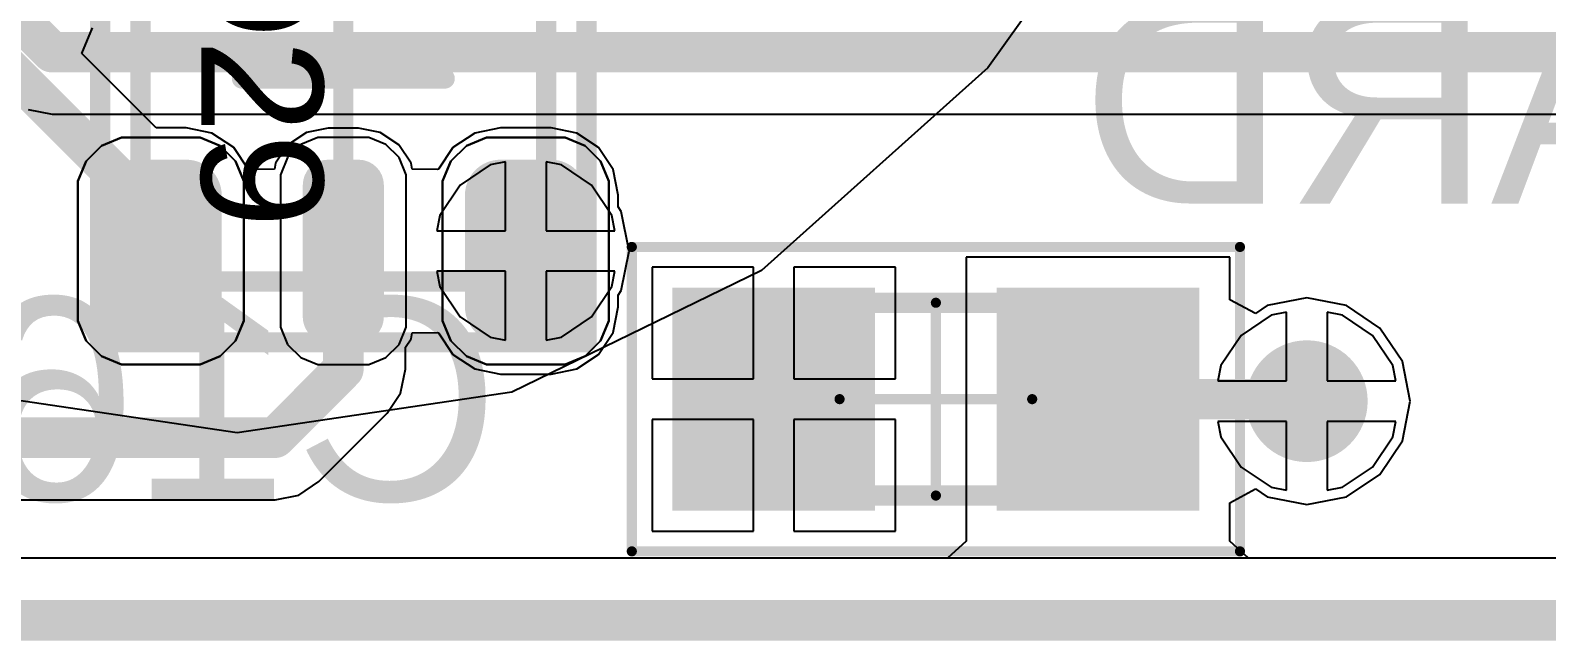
# Model space of a CAD drawing. Header units: inches. Extents: x -0.1 to 84.5, y -0.1 to 23.7.
# Drawn here: x 58.39 to 65.87, y -0.1 to 2.91 of the extents above; entities that cross this region are included whole.
import ezdxf

# ---------------------------------------------------------------- set-up
doc = ezdxf.new("R2010")
doc.units = ezdxf.units.IN
for name, color, linetype in [('Bottom 3D Body', 56, 'Continuous'), ('Bottom Courtyard', 56, 'Continuous'), ('Bottom Layer', 5, 'Continuous'), ('Bottom Overlay', 54, 'Continuous'), ('Bottom Paste', 16, 'Continuous'), ('Bottom Solder', 6, 'Continuous'), ('Keep-Out Layer', 6, 'Continuous'), ('Top 3D Body', 56, 'Continuous'), ('Top Courtyard', 56, 'Continuous'), ('Top Layer', 1, 'Continuous'), ('Top Overlay', 2, 'Continuous'), ('Top Paste', 8, 'Continuous'), ('Top Solder', 216, 'Continuous'), ('Via Holes', 16, 'Continuous')]:
    doc.layers.add(name, color=color, linetype=linetype)
doc.styles.add('Arial', font='', dxfattribs={"height": 0.2})
doc.styles.get('Arial').set_extended_font_data('Arial')

# ---------------------------------------------------------------- blocks, each defined once
blk = doc.blocks.new('CAPC0603_1608_55_N_B_77')
at = {"layer": 'Bottom Layer'}
for points in [[(-0.35, 0.5), (-0.35, -0.5), (-1.25, -0.5), (-1.25, 0.5)], [(1.25, 0.5), (1.25, -0.5), (0.35, -0.5), (0.35, 0.5)]]:
    blk.add_hatch(color=5, dxfattribs=at).paths.add_polyline_path(points)
at = {"layer": 'Bottom Paste'}
for points in [[(-0.35, 0.5), (-0.35, -0.5), (-1.25, -0.5), (-1.25, 0.5)], [(1.25, 0.5), (1.25, -0.5), (0.35, -0.5), (0.35, 0.5)]]:
    blk.add_hatch(color=16, dxfattribs=at).paths.add_polyline_path(points)
at = {"layer": 'Bottom Solder'}
for points in [[(-0.3, 0.55), (-0.3, -0.55), (-1.3, -0.55), (-1.3, 0.55)], [(1.3, 0.55), (1.3, -0.55), (0.3, -0.55), (0.3, 0.55)]]:
    blk.add_hatch(color=6, dxfattribs=at).paths.add_polyline_path(points)
at = {"layer": 'Bottom 3D Body'}
for points in [[(-0.875, 0.475, 0.1, 0.1, 0), (0.875, 0.475, 0.1, 0.1, 0)], [(-0.875, -0.475, 0.1, 0.1, 0), (-0.875, 0.475, 0.1, 0.1, 0)], [(0.875, -0.475, 0.1, 0.1, 0), (0.875, 0.475, 0.1, 0.1, 0)], [(-0.875, -0.475, 0.1, 0.1, 0), (0.875, -0.475, 0.1, 0.1, 0)]]:
    blk.add_lwpolyline(points, format="xyseb", dxfattribs=at)
for points in [[(-0.9, 0.475, 0.05, 0.05, 1), (-0.85, 0.475, 0.05, 0.05, 1)], [(-0.9, 0.475, 0.05, 0.05, 1), (-0.85, 0.475, 0.05, 0.05, 1)], [(0.85, 0.475, 0.05, 0.05, 1), (0.9, 0.475, 0.05, 0.05, 1)], [(0.85, 0.475, 0.05, 0.05, 1), (0.9, 0.475, 0.05, 0.05, 1)], [(-0.9, -0.475, 0.05, 0.05, 1), (-0.85, -0.475, 0.05, 0.05, 1)], [(-0.9, -0.475, 0.05, 0.05, 1), (-0.85, -0.475, 0.05, 0.05, 1)], [(0.85, -0.475, 0.05, 0.05, 1), (0.9, -0.475, 0.05, 0.05, 1)], [(0.85, -0.475, 0.05, 0.05, 1), (0.9, -0.475, 0.05, 0.05, 1)]]:
    blk.add_lwpolyline(points, format="xyseb", close=True, dxfattribs=at)
at = {"layer": 'Bottom Courtyard'}
for points in [[(-1.5, 0.75, 0.05, 0.05, 0), (1.5, 0.75, 0.05, 0.05, 0)], [(-1.5, -0.75, 0.05, 0.05, 0), (-1.5, 0.75, 0.05, 0.05, 0)], [(1.5, -0.75, 0.05, 0.05, 0), (1.5, 0.75, 0.05, 0.05, 0)], [(0, -0.475, 0.05, 0.05, 0), (0, 0.475, 0.05, 0.05, 0)], [(-0.475, 0, 0.05, 0.05, 0), (0.475, 0, 0.05, 0.05, 0)], [(-1.5, -0.75, 0.05, 0.05, 0), (1.5, -0.75, 0.05, 0.05, 0)]]:
    blk.add_lwpolyline(points, format="xyseb", dxfattribs=at)
for points in [[(-1.5125, 0.75, 0.025, 0.025, 1), (-1.4875, 0.75, 0.025, 0.025, 1)], [(-1.5125, 0.75, 0.025, 0.025, 1), (-1.4875, 0.75, 0.025, 0.025, 1)], [(1.4875, 0.75, 0.025, 0.025, 1), (1.5125, 0.75, 0.025, 0.025, 1)], [(1.4875, 0.75, 0.025, 0.025, 1), (1.5125, 0.75, 0.025, 0.025, 1)], [(-0.0125, 0.475, 0.025, 0.025, 1), (0.0125, 0.475, 0.025, 0.025, 1)], [(-0.4875, 0, 0.025, 0.025, 1), (-0.4625, 0, 0.025, 0.025, 1)], [(0.4625, 0, 0.025, 0.025, 1), (0.4875, 0, 0.025, 0.025, 1)], [(-0.0125, -0.475, 0.025, 0.025, 1), (0.0125, -0.475, 0.025, 0.025, 1)], [(-1.5125, -0.75, 0.025, 0.025, 1), (-1.4875, -0.75, 0.025, 0.025, 1)], [(-1.5125, -0.75, 0.025, 0.025, 1), (-1.4875, -0.75, 0.025, 0.025, 1)], [(1.4875, -0.75, 0.025, 0.025, 1), (1.5125, -0.75, 0.025, 0.025, 1)], [(1.4875, -0.75, 0.025, 0.025, 1), (1.5125, -0.75, 0.025, 0.025, 1)]]:
    blk.add_lwpolyline(points, format="xyseb", close=True, dxfattribs=at)
blk = doc.blocks.new('APA_RGB_LED_2020_133')
at = {"layer": 'Top Layer'}
h = blk.add_hatch(color=1, dxfattribs=at)
edge = h.paths.add_edge_path()
edge.add_arc((-1.125, 1.025), 0.125, 90, 180)
edge.add_line((-1.25, 1.025), (-1.25, 0.775))
edge.add_arc((-1.125, 0.775), 0.125, 180, 270)
edge.add_line((-1.125, 0.65), (-0.575, 0.65))
edge.add_arc((-0.575, 0.775), 0.125, 270, 360)
edge.add_line((-0.45, 0.775), (-0.45, 1.025))
edge.add_arc((-0.575, 1.025), 0.125, 0, 90)
edge.add_line((-0.575, 1.15), (-1.125, 1.15))
h = blk.add_hatch(color=1, dxfattribs=at)
edge = h.paths.add_edge_path()
edge.add_arc((0.575, 1.025), 0.125, 90, 180)
edge.add_line((0.45, 1.025), (0.45, 0.775))
edge.add_arc((0.575, 0.775), 0.125, 180, 270)
edge.add_line((0.575, 0.65), (1.125, 0.65))
edge.add_arc((1.125, 0.775), 0.125, 270, 360)
edge.add_line((1.25, 0.775), (1.25, 1.025))
edge.add_arc((1.125, 1.025), 0.125, 0, 90)
edge.add_line((1.125, 1.15), (0.575, 1.15))
h = blk.add_hatch(color=1, dxfattribs=at)
edge = h.paths.add_edge_path()
edge.add_arc((-1.175, 0.075), 0.075, 90, 180)
edge.add_line((-1.25, 0.075), (-1.25, -0.075))
edge.add_arc((-1.175, -0.075), 0.075, 180, 270)
edge.add_line((-1.175, -0.15), (-0.525, -0.15))
edge.add_arc((-0.525, -0.075), 0.075, 270, 360)
edge.add_line((-0.45, -0.075), (-0.45, 0.075))
edge.add_arc((-0.525, 0.075), 0.075, 0, 90)
edge.add_line((-0.525, 0.15), (-1.175, 0.15))
h = blk.add_hatch(color=1, dxfattribs=at)
edge = h.paths.add_edge_path()
edge.add_arc((0.525, 0.075), 0.075, 90, 180)
edge.add_line((0.45, 0.075), (0.45, -0.075))
edge.add_arc((0.525, -0.075), 0.075, 180, 270)
edge.add_line((0.525, -0.15), (1.175, -0.15))
edge.add_arc((1.175, -0.075), 0.075, 270, 360)
edge.add_line((1.25, -0.075), (1.25, 0.075))
edge.add_arc((1.175, 0.075), 0.075, 0, 90)
edge.add_line((1.175, 0.15), (0.525, 0.15))
blk.add_hatch(color=1, dxfattribs=at).paths.add_polyline_path([(-1.25, -0.65), (-0.45, -0.65), (-0.45, -1.15), (-1.25, -1.15)])
h = blk.add_hatch(color=1, dxfattribs=at)
edge = h.paths.add_edge_path()
edge.add_arc((0.575, -0.775), 0.125, 90, 180)
edge.add_line((0.45, -0.775), (0.45, -1.025))
edge.add_arc((0.575, -1.025), 0.125, 180, 270)
edge.add_line((0.575, -1.15), (1.125, -1.15))
edge.add_arc((1.125, -1.025), 0.125, 270, 360)
edge.add_line((1.25, -1.025), (1.25, -0.775))
edge.add_arc((1.125, -0.775), 0.125, 0, 90)
edge.add_line((1.125, -0.65), (0.575, -0.65))
at = {"layer": 'Top Paste'}
h = blk.add_hatch(color=8, dxfattribs=at)
edge = h.paths.add_edge_path()
edge.add_arc((-1.125, 1.025), 0.125, 90, 180)
edge.add_line((-1.25, 1.025), (-1.25, 0.775))
edge.add_arc((-1.125, 0.775), 0.125, 180, 270)
edge.add_line((-1.125, 0.65), (-0.575, 0.65))
edge.add_arc((-0.575, 0.775), 0.125, 270, 360)
edge.add_line((-0.45, 0.775), (-0.45, 1.025))
edge.add_arc((-0.575, 1.025), 0.125, 0, 90)
edge.add_line((-0.575, 1.15), (-1.125, 1.15))
h = blk.add_hatch(color=8, dxfattribs=at)
edge = h.paths.add_edge_path()
edge.add_arc((0.575, 1.025), 0.125, 90, 180)
edge.add_line((0.45, 1.025), (0.45, 0.775))
edge.add_arc((0.575, 0.775), 0.125, 180, 270)
edge.add_line((0.575, 0.65), (1.125, 0.65))
edge.add_arc((1.125, 0.775), 0.125, 270, 360)
edge.add_line((1.25, 0.775), (1.25, 1.025))
edge.add_arc((1.125, 1.025), 0.125, 0, 90)
edge.add_line((1.125, 1.15), (0.575, 1.15))
h = blk.add_hatch(color=8, dxfattribs=at)
edge = h.paths.add_edge_path()
edge.add_arc((-1.175, 0.075), 0.075, 90, 180)
edge.add_line((-1.25, 0.075), (-1.25, -0.075))
edge.add_arc((-1.175, -0.075), 0.075, 180, 270)
edge.add_line((-1.175, -0.15), (-0.525, -0.15))
edge.add_arc((-0.525, -0.075), 0.075, 270, 360)
edge.add_line((-0.45, -0.075), (-0.45, 0.075))
edge.add_arc((-0.525, 0.075), 0.075, 0, 90)
edge.add_line((-0.525, 0.15), (-1.175, 0.15))
h = blk.add_hatch(color=8, dxfattribs=at)
edge = h.paths.add_edge_path()
edge.add_arc((0.525, 0.075), 0.075, 90, 180)
edge.add_line((0.45, 0.075), (0.45, -0.075))
edge.add_arc((0.525, -0.075), 0.075, 180, 270)
edge.add_line((0.525, -0.15), (1.175, -0.15))
edge.add_arc((1.175, -0.075), 0.075, 270, 360)
edge.add_line((1.25, -0.075), (1.25, 0.075))
edge.add_arc((1.175, 0.075), 0.075, 0, 90)
edge.add_line((1.175, 0.15), (0.525, 0.15))
blk.add_hatch(color=8, dxfattribs=at).paths.add_polyline_path([(-1.25, -0.65), (-0.45, -0.65), (-0.45, -1.15), (-1.25, -1.15)])
h = blk.add_hatch(color=8, dxfattribs=at)
edge = h.paths.add_edge_path()
edge.add_arc((0.575, -0.775), 0.125, 90, 180)
edge.add_line((0.45, -0.775), (0.45, -1.025))
edge.add_arc((0.575, -1.025), 0.125, 180, 270)
edge.add_line((0.575, -1.15), (1.125, -1.15))
edge.add_arc((1.125, -1.025), 0.125, 270, 360)
edge.add_line((1.25, -1.025), (1.25, -0.775))
edge.add_arc((1.125, -0.775), 0.125, 0, 90)
edge.add_line((1.125, -0.65), (0.575, -0.65))
at = {"layer": 'Top Solder'}
h = blk.add_hatch(color=216, dxfattribs=at)
edge = h.paths.add_edge_path()
edge.add_arc((-1.125, 1.025), 0.175, 90, 180)
edge.add_line((-1.3, 1.025), (-1.3, 0.775))
edge.add_arc((-1.125, 0.775), 0.175, 180, 270)
edge.add_line((-1.125, 0.6), (-0.575, 0.6))
edge.add_arc((-0.575, 0.775), 0.175, 270, 360)
edge.add_line((-0.4, 0.775), (-0.4, 1.025))
edge.add_arc((-0.575, 1.025), 0.175, 0, 90)
edge.add_line((-0.575, 1.2), (-1.125, 1.2))
h = blk.add_hatch(color=216, dxfattribs=at)
edge = h.paths.add_edge_path()
edge.add_arc((0.575, 1.025), 0.175, 90, 180)
edge.add_line((0.4, 1.025), (0.4, 0.775))
edge.add_arc((0.575, 0.775), 0.175, 180, 270)
edge.add_line((0.575, 0.6), (1.125, 0.6))
edge.add_arc((1.125, 0.775), 0.175, 270, 360)
edge.add_line((1.3, 0.775), (1.3, 1.025))
edge.add_arc((1.125, 1.025), 0.175, 0, 90)
edge.add_line((1.125, 1.2), (0.575, 1.2))
h = blk.add_hatch(color=216, dxfattribs=at)
edge = h.paths.add_edge_path()
edge.add_arc((-1.175, 0.075), 0.125, 90, 180)
edge.add_line((-1.3, 0.075), (-1.3, -0.075))
edge.add_arc((-1.175, -0.075), 0.125, 180, 270)
edge.add_line((-1.175, -0.2), (-0.525, -0.2))
edge.add_arc((-0.525, -0.075), 0.125, 270, 360)
edge.add_line((-0.4, -0.075), (-0.4, 0.075))
edge.add_arc((-0.525, 0.075), 0.125, 0, 90)
edge.add_line((-0.525, 0.2), (-1.175, 0.2))
h = blk.add_hatch(color=216, dxfattribs=at)
edge = h.paths.add_edge_path()
edge.add_arc((0.525, 0.075), 0.125, 90, 180)
edge.add_line((0.4, 0.075), (0.4, -0.075))
edge.add_arc((0.525, -0.075), 0.125, 180, 270)
edge.add_line((0.525, -0.2), (1.175, -0.2))
edge.add_arc((1.175, -0.075), 0.125, 270, 360)
edge.add_line((1.3, -0.075), (1.3, 0.075))
edge.add_arc((1.175, 0.075), 0.125, 0, 90)
edge.add_line((1.175, 0.2), (0.525, 0.2))
blk.add_hatch(color=216, dxfattribs=at).paths.add_polyline_path([(-1.3, -0.6), (-0.4, -0.6), (-0.4, -1.2), (-1.3, -1.2)])
h = blk.add_hatch(color=216, dxfattribs=at)
edge = h.paths.add_edge_path()
edge.add_arc((0.575, -0.775), 0.175, 90, 180)
edge.add_line((0.4, -0.775), (0.4, -1.025))
edge.add_arc((0.575, -1.025), 0.175, 180, 270)
edge.add_line((0.575, -1.2), (1.125, -1.2))
edge.add_arc((1.125, -1.025), 0.175, 270, 360)
edge.add_line((1.3, -1.025), (1.3, -0.775))
edge.add_arc((1.125, -0.775), 0.175, 0, 90)
edge.add_line((1.125, -0.6), (0.575, -0.6))
at = {"layer": 'Top 3D Body'}
for points in [[(1, 1, 0.1, 0.1, 0), (-1, 1, 0.1, 0.1, 0)], [(-1, -1, 0.1, 0.1, 0), (-1, 1, 0.1, 0.1, 0)], [(1, -1, 0.1, 0.1, 0), (1, 1, 0.1, 0.1, 0)], [(1, -1, 0.1, 0.1, 0), (-1, -1, 0.1, 0.1, 0)]]:
    blk.add_lwpolyline(points, format="xyseb", dxfattribs=at)
for points in [[(-1.025, 1, 0.05, 0.05, 1), (-0.975, 1, 0.05, 0.05, 1)], [(-1.025, 1, 0.05, 0.05, 1), (-0.975, 1, 0.05, 0.05, 1)], [(0.975, 1, 0.05, 0.05, 1), (1.025, 1, 0.05, 0.05, 1)], [(0.975, 1, 0.05, 0.05, 1), (1.025, 1, 0.05, 0.05, 1)], [(-1.025, -1, 0.05, 0.05, 1), (-0.975, -1, 0.05, 0.05, 1)], [(-1.025, -1, 0.05, 0.05, 1), (-0.975, -1, 0.05, 0.05, 1)], [(0.975, -1, 0.05, 0.05, 1), (1.025, -1, 0.05, 0.05, 1)], [(0.975, -1, 0.05, 0.05, 1), (1.025, -1, 0.05, 0.05, 1)]]:
    blk.add_lwpolyline(points, format="xyseb", close=True, dxfattribs=at)
at = {"layer": 'Top Courtyard'}
for points in [[(-1.3, -1.2, 0.1, 0.1, 0), (-1.3, 1.2, 0.1, 0.1, 0)], [(1.3, 1.2, 0.1, 0.1, 0), (-1.3, 1.2, 0.1, 0.1, 0)], [(1.3, -1.2, 0.1, 0.1, 0), (1.3, 1.2, 0.1, 0.1, 0)], [(0, -0.5, 0.1, 0.1, 0), (0, 0.5, 0.1, 0.1, 0)], [(0.5, 0, 0.1, 0.1, 0), (-0.5, 0, 0.1, 0.1, 0)], [(1.3, -1.2, 0.1, 0.1, 0), (-1.3, -1.2, 0.1, 0.1, 0)]]:
    blk.add_lwpolyline(points, format="xyseb", dxfattribs=at)
for points in [[(-1.325, 1.2, 0.05, 0.05, 1), (-1.275, 1.2, 0.05, 0.05, 1)], [(-1.325, 1.2, 0.05, 0.05, 1), (-1.275, 1.2, 0.05, 0.05, 1)], [(1.275, 1.2, 0.05, 0.05, 1), (1.325, 1.2, 0.05, 0.05, 1)], [(1.275, 1.2, 0.05, 0.05, 1), (1.325, 1.2, 0.05, 0.05, 1)], [(-0.025, 0.5, 0.05, 0.05, 1), (0.025, 0.5, 0.05, 0.05, 1)], [(-0.525, 0, 0.05, 0.05, 1), (-0.475, 0, 0.05, 0.05, 1)], [(0.475, 0, 0.05, 0.05, 1), (0.525, 0, 0.05, 0.05, 1)], [(-0.025, -0.5, 0.05, 0.05, 1), (0.025, -0.5, 0.05, 0.05, 1)], [(-1.325, -1.2, 0.05, 0.05, 1), (-1.275, -1.2, 0.05, 0.05, 1)], [(-1.325, -1.2, 0.05, 0.05, 1), (-1.275, -1.2, 0.05, 0.05, 1)], [(1.275, -1.2, 0.05, 0.05, 1), (1.325, -1.2, 0.05, 0.05, 1)], [(1.275, -1.2, 0.05, 0.05, 1), (1.325, -1.2, 0.05, 0.05, 1)]]:
    blk.add_lwpolyline(points, format="xyseb", close=True, dxfattribs=at)
at = {"layer": 'Top Overlay'}
for p, q in [((-1.2929, 1.2689), (-1.1937, 1.31)), ((-1.1937, 1.31), (-1.14, 1.31)), ((-1.14, 1.31), (-1.14, 1.31)), ((-1.14, 1.31), (-0.56, 1.31)), ((-0.56, 1.31), (-0.5063, 1.31)), ((-0.5063, 1.31), (-0.4071, 1.2689)), ((0.4071, 1.2689), (0.5063, 1.31)), ((0.5063, 1.31), (0.56, 1.31)), ((0.56, 1.31), (0.56, 1.31)), ((0.56, 1.31), (1.14, 1.31)), ((1.14, 1.31), (1.1937, 1.31)), ((1.1937, 1.31), (1.2929, 1.2689)), ((-1.3689, 1.1929), (-1.2929, 1.2689)), ((-0.4071, 1.2689), (-0.3311, 1.1929)), ((0.3311, 1.1929), (0.4071, 1.2689)), ((1.2929, 1.2689), (1.3689, 1.1929)), ((-1.41, 1.0937), (-1.3689, 1.1929)), ((-0.3311, 1.1929), (-0.29, 1.0937)), ((0.29, 1.0937), (0.3311, 1.1929)), ((1.3689, 1.1929), (1.41, 1.0937)), ((-1.41, 1.04), (-1.41, 1.0937)), ((-0.29, 1.0937), (-0.29, 1.04)), ((0.29, 1.04), (0.29, 1.0937)), ((1.41, 1.0937), (1.41, 1.04)), ((-1.41, 0.76), (-1.41, 1.04)), ((-0.29, 1.04), (-0.29, 1.04)), ((-0.29, 1.04), (-0.29, 0.76)), ((0.29, 0.76), (0.29, 1.04)), ((1.41, 1.04), (1.41, 1.04)), ((1.41, 1.04), (1.41, 0.76)), ((-1.41, 0.76), (-1.41, 0.76)), ((-1.41, 0.7063), (-1.41, 0.76)), ((-0.29, 0.76), (-0.29, 0.7063)), ((0.29, 0.76), (0.29, 0.76)), ((0.29, 0.7063), (0.29, 0.76)), ((1.41, 0.76), (1.41, 0.7063)), ((-1.3689, 0.6071), (-1.41, 0.7063)), ((-0.29, 0.7063), (-0.3311, 0.6071)), ((0.3311, 0.6071), (0.29, 0.7063)), ((1.41, 0.7063), (1.3689, 0.6071)), ((-1.2929, 0.5311), (-1.3689, 0.6071)), ((-0.3311, 0.6071), (-0.4071, 0.5311)), ((0.4071, 0.5311), (0.3311, 0.6071)), ((1.3689, 0.6071), (1.2929, 0.5311)), ((-1.1937, 0.49), (-1.2929, 0.5311)), ((-0.4071, 0.5311), (-0.5063, 0.49)), ((0.5063, 0.49), (0.4071, 0.5311)), ((1.2929, 0.5311), (1.1937, 0.49)), ((-1.14, 0.49), (-1.1937, 0.49)), ((-0.56, 0.49), (-1.14, 0.49)), ((-0.5063, 0.49), (-0.56, 0.49)), ((-0.56, 0.49), (-0.56, 0.49)), ((0.56, 0.49), (0.5063, 0.49)), ((1.14, 0.49), (0.56, 0.49)), ((1.1937, 0.49), (1.14, 0.49)), ((1.14, 0.49), (1.14, 0.49)), ((-1.2258, 0.31), (-1.3103, 0.275)), ((-1.18, 0.31), (-1.2258, 0.31)), ((-0.52, 0.31), (-1.18, 0.31)), ((-0.4742, 0.31), (-0.52, 0.31)), ((-0.52, 0.31), (-0.52, 0.31)), ((-0.3897, 0.275), (-0.4742, 0.31)), ((0.4743, 0.31), (0.3897, 0.275)), ((0.52, 0.31), (0.4743, 0.31)), ((1.18, 0.31), (0.52, 0.31)), ((1.2258, 0.31), (1.18, 0.31)), ((1.18, 0.31), (1.18, 0.31)), ((1.3103, 0.275), (1.2258, 0.31)), ((-1.3103, 0.275), (-1.375, 0.2103)), ((-0.325, 0.2103), (-0.3897, 0.275)), ((0.3897, 0.275), (0.325, 0.2103)), ((1.375, 0.2103), (1.3103, 0.275)), ((-1.375, 0.2103), (-1.41, 0.1257)), ((-0.29, 0.1257), (-0.325, 0.2103)), ((0.325, 0.2103), (0.29, 0.1257)), ((1.41, 0.1257), (1.375, 0.2103)), ((-1.41, 0.1257), (-1.41, 0.08)), ((-1.41, 0.08), (-1.41, -0.08)), ((-1.41, 0.08), (-1.41, 0.08)), ((-0.29, 0.08), (-0.29, 0.1257)), ((-0.29, -0.08), (-0.29, 0.08)), ((0.29, 0.1257), (0.29, 0.08)), ((0.29, 0.08), (0.29, -0.08)), ((0.29, 0.08), (0.29, 0.08)), ((1.41, 0.08), (1.41, 0.1257)), ((1.41, -0.08), (1.41, 0.08)), ((-1.41, -0.08), (-1.41, -0.1258)), ((-1.41, -0.1258), (-1.375, -0.2103)), ((-0.325, -0.2103), (-0.29, -0.1258)), ((-0.29, -0.1258), (-0.29, -0.08)), ((-0.29, -0.08), (-0.29, -0.08)), ((0.29, -0.08), (0.29, -0.1258)), ((0.29, -0.1258), (0.325, -0.2103)), ((1.375, -0.2103), (1.41, -0.1258)), ((1.41, -0.1258), (1.41, -0.08)), ((1.41, -0.08), (1.41, -0.08)), ((-1.375, -0.2103), (-1.3103, -0.275)), ((-0.3897, -0.275), (-0.325, -0.2103)), ((0.325, -0.2103), (0.3897, -0.275)), ((1.3103, -0.275), (1.375, -0.2103)), ((-1.3103, -0.275), (-1.2258, -0.31)), ((-0.4742, -0.31), (-0.3897, -0.275)), ((0.3897, -0.275), (0.4743, -0.31)), ((1.2258, -0.31), (1.3103, -0.275)), ((-1.2258, -0.31), (-1.18, -0.31)), ((-1.18, -0.31), (-1.18, -0.31)), ((-1.18, -0.31), (-0.52, -0.31)), ((-0.52, -0.31), (-0.4742, -0.31)), ((0.4743, -0.31), (0.52, -0.31)), ((0.52, -0.31), (0.52, -0.31)), ((0.52, -0.31), (1.18, -0.31)), ((1.18, -0.31), (1.2258, -0.31)), ((-1.41, -1.31), (-1.41, -0.49)), ((-1.41, -0.49), (-0.29, -0.49)), ((-0.29, -0.49), (-0.29, -1.31)), ((0.4071, -0.5311), (0.5063, -0.49)), ((0.5063, -0.49), (0.56, -0.49)), ((0.56, -0.49), (0.56, -0.49)), ((0.56, -0.49), (1.14, -0.49)), ((1.14, -0.49), (1.1937, -0.49)), ((1.1937, -0.49), (1.2929, -0.5311)), ((0.3311, -0.6071), (0.4071, -0.5311)), ((1.2929, -0.5311), (1.3689, -0.6071)), ((0.29, -0.7063), (0.3311, -0.6071)), ((1.3689, -0.6071), (1.41, -0.7063)), ((0.29, -0.76), (0.29, -0.7063)), ((1.41, -0.7063), (1.41, -0.76)), ((0.29, -1.04), (0.29, -0.76)), ((1.41, -0.76), (1.41, -0.76)), ((1.41, -0.76), (1.41, -1.04)), ((0.29, -1.04), (0.29, -1.04)), ((0.29, -1.0937), (0.29, -1.04)), ((1.41, -1.04), (1.41, -1.0937)), ((0.3311, -1.1929), (0.29, -1.0937)), ((1.41, -1.0937), (1.3689, -1.1929)), ((0.4071, -1.2689), (0.3311, -1.1929)), ((1.3689, -1.1929), (1.2929, -1.2689)), ((0.5063, -1.31), (0.4071, -1.2689)), ((1.2929, -1.2689), (1.1937, -1.31)), ((-0.29, -1.31), (-1.41, -1.31)), ((0.56, -1.31), (0.5063, -1.31)), ((1.14, -1.31), (0.56, -1.31)), ((1.1937, -1.31), (1.14, -1.31)), ((1.14, -1.31), (1.14, -1.31))]:
    blk.add_line(p, q, dxfattribs=at)
at = {"layer": 'Top Courtyard', "style": 'Arial'}
blk.add_text('D29', height=0.6, dxfattribs=at).set_placement((-0.8, -0.7))

msp = doc.modelspace()

# ---------------------------------------------------------------- hatches: boundary and pattern name
at = {"layer": 'Bottom Layer'}
h = msp.add_hatch(color=5, dxfattribs=at)
edge = h.paths.add_edge_path()
edge.add_arc((60.837, 1.82), 0.3, 0, 360)
h = msp.add_hatch(color=5, dxfattribs=at)
edge = h.paths.add_edge_path()
edge.add_arc((64.69, 1.08), 0.3, 0, 360)
at = {"layer": 'Top Layer'}
h = msp.add_hatch(color=1, dxfattribs=at)
edge = h.paths.add_edge_path()
edge.add_arc((60.837, 1.82), 0.3, 0, 360)
h = msp.add_hatch(color=1, dxfattribs=at)
edge = h.paths.add_edge_path()
edge.add_arc((64.69, 1.08), 0.3, 0, 360)
at = {"layer": 'Via Holes'}
h = msp.add_hatch(color=7, dxfattribs=at)
edge = h.paths.add_edge_path()
edge.add_arc((60.837, 1.82), 0.15, 0, 360)
h = msp.add_hatch(color=7, dxfattribs=at)
edge = h.paths.add_edge_path()
edge.add_arc((64.69, 1.08), 0.15, 0, 360)

# ---------------------------------------------------------------- linework, layer by layer
at = {"layer": 'Bottom Layer'}
for p, q in [((58.3829, 2.5174), (58.5, 2.4941)), ((58.5, 2.4941), (69.8, 2.4941)), ((60.737, 2.2589), (60.6614, 2.2439)), ((60.737, 1.92), (60.737, 2.2589)), ((61.0126, 2.2439), (60.937, 2.2589)), ((60.937, 2.2589), (60.937, 1.92)), ((60.6614, 2.2439), (60.5126, 2.1444)), ((61.1614, 2.1444), (61.0126, 2.2439)), ((60.5126, 2.1444), (60.4131, 1.9956)), ((61.2609, 1.9956), (61.1614, 2.1444)), ((60.4131, 1.9956), (60.3981, 1.92)), ((61.2759, 1.92), (61.2609, 1.9956)), ((60.3981, 1.92), (60.737, 1.92)), ((60.937, 1.92), (61.2759, 1.92)), ((61.96, 1.74), (61.46, 1.74)), ((61.46, 1.74), (61.46, 1.19)), ((61.96, 1.19), (61.96, 1.74)), ((62.66, 1.74), (62.16, 1.74)), ((62.16, 1.74), (62.16, 1.19)), ((62.66, 1.19), (62.66, 1.74)), ((64.31, 1.79), (63.01, 1.79)), ((63.01, 1.79), (63.01, 0.4329)), ((64.31, 1.5802), (64.31, 1.79)), ((60.737, 1.72), (60.3981, 1.72)), ((60.3981, 1.72), (60.4131, 1.6444)), ((60.737, 1.3811), (60.737, 1.72)), ((61.2759, 1.72), (60.937, 1.72)), ((60.937, 1.72), (60.937, 1.3811)), ((61.2609, 1.6444), (61.2759, 1.72)), ((60.4131, 1.6444), (60.5126, 1.4956)), ((61.1614, 1.4956), (61.2609, 1.6444)), ((64.437, 1.5123), (64.31, 1.5802)), ((64.69, 1.5898), (64.4949, 1.551)), ((64.8851, 1.551), (64.69, 1.5898)), ((64.4949, 1.551), (64.437, 1.5123)), ((65.0505, 1.4405), (64.8851, 1.551)), ((60.5126, 1.4956), (60.6614, 1.3961)), ((61.0126, 1.3961), (61.1614, 1.4956)), ((65.161, 1.2751), (65.0505, 1.4405)), ((60.6614, 1.3961), (60.737, 1.3811)), ((60.937, 1.3811), (61.0126, 1.3961)), ((65.1998, 1.08), (65.161, 1.2751)), ((61.46, 1.19), (61.96, 1.19)), ((62.16, 1.19), (62.66, 1.19)), ((65.161, 0.8849), (65.1998, 1.08)), ((61.96, 0.99), (61.46, 0.99)), ((61.46, 0.99), (61.46, 0.44)), ((61.96, 0.44), (61.96, 0.99)), ((62.66, 0.99), (62.16, 0.99)), ((62.16, 0.99), (62.16, 0.44)), ((62.66, 0.44), (62.66, 0.99)), ((65.0505, 0.7195), (65.161, 0.8849)), ((64.8851, 0.609), (65.0505, 0.7195)), ((64.31, 0.5798), (64.437, 0.6477)), ((64.437, 0.6477), (64.4949, 0.609)), ((64.4949, 0.609), (64.69, 0.5702)), ((64.69, 0.5702), (64.8851, 0.609)), ((64.31, 0.4329), (64.31, 0.5798)), ((61.46, 0.44), (61.96, 0.44)), ((62.16, 0.44), (62.66, 0.44)), ((63.01, 0.39), (62.9178, 0.3059)), ((63.01, 0.4329), (63.01, 0.39)), ((64.31, 0.39), (64.31, 0.4329)), ((64.4022, 0.3059), (64.31, 0.39)), ((62.9178, 0.3059), (43.0044, 0.3059)), ((79.9549, 0.3059), (64.4022, 0.3059))]:
    msp.add_line(p, q, dxfattribs=at)
for points in [[(57.45, 3.85, 0.2, 0.2, 0), (58.5, 2.8, 0.2, 0.2, 0)], [(58.5, 2.8, 0.2, 0.2, 0), (69.8, 2.8, 0.2, 0.2, 0)], [(63.66, 1.09, 0.2, 0.2, 0), (64.68, 1.09, 0.2, 0.2, 0)], [(64.68, 1.09, 0.2, 0.2, 0), (64.69, 1.08, 0.2, 0.2, 0)]]:
    msp.add_lwpolyline(points, format="xyseb", dxfattribs=at)
for points in [[(58.45, 2.8, 0.1, 0.1, 1), (58.55, 2.8, 0.1, 0.1, 1)], [(58.45, 2.8, 0.1, 0.1, 1), (58.55, 2.8, 0.1, 0.1, 1)], [(63.61, 1.09, 0.1, 0.1, 1), (63.71, 1.09, 0.1, 0.1, 1)], [(64.63, 1.09, 0.1, 0.1, 1), (64.73, 1.09, 0.1, 0.1, 1)], [(64.63, 1.09, 0.1, 0.1, 1), (64.73, 1.09, 0.1, 0.1, 1)], [(64.64, 1.08, 0.1, 0.1, 1), (64.74, 1.08, 0.1, 0.1, 1)]]:
    msp.add_lwpolyline(points, format="xyseb", close=True, dxfattribs=at)
at = {"layer": 'Keep-Out Layer'}
msp.add_lwpolyline([(0, 0, 0.2, 0.2, 0), (84.3787, 0, 0.2, 0.2, 0)], format="xyseb", dxfattribs=at)
at = {"layer": 'Top Layer'}
for p, q in [((58.6466, 2.793), (58.6992, 2.92)), ((59.0132, 2.4264), (58.6466, 2.793)), ((59.162, 2.4264), (59.0132, 2.4264)), ((59.2888, 2.4011), (59.162, 2.4264)), ((59.3963, 2.3293), (59.2888, 2.4011)), ((59.7547, 2.404), (59.6637, 2.3433)), ((59.862, 2.4254), (59.7547, 2.404)), ((60.012, 2.4254), (59.862, 2.4254)), ((60.1193, 2.404), (60.012, 2.4254)), ((60.2103, 2.3433), (60.1193, 2.404)), ((60.5852, 2.4011), (60.4777, 2.3293)), ((60.712, 2.4264), (60.5852, 2.4011)), ((60.962, 2.4264), (60.712, 2.4264)), ((61.0888, 2.4011), (60.962, 2.4264)), ((61.1963, 2.3293), (61.0888, 2.4011)), ((59.4676, 2.2227), (59.3963, 2.3293)), ((59.6637, 2.3433), (59.603, 2.2523)), ((60.271, 2.2523), (60.2103, 2.3433)), ((60.4777, 2.3293), (60.4064, 2.2227)), ((61.2681, 2.2218), (61.1963, 2.3293)), ((59.603, 2.2523), (59.5973, 2.2237)), ((60.2767, 2.2237), (60.271, 2.2523)), ((59.4718, 2.2219), (59.4676, 2.2227)), ((59.5973, 2.2237), (59.4718, 2.2219)), ((60.4022, 2.2219), (60.2767, 2.2237)), ((60.4064, 2.2227), (60.4022, 2.2219)), ((61.2934, 2.095), (61.2681, 2.2218)), ((61.2934, 2.037), (61.2934, 2.095)), ((61.308, 2.0151), (61.2934, 2.037)), ((61.3468, 1.82), (61.308, 2.0151)), ((61.308, 1.6249), (61.3468, 1.82)), ((61.2934, 1.603), (61.308, 1.6249)), ((61.2934, 1.545), (61.2934, 1.603)), ((61.2681, 1.4182), (61.2934, 1.545)), ((64.5144, 1.5039), (64.3656, 1.4044)), ((64.59, 1.5189), (64.5144, 1.5039)), ((64.59, 1.18), (64.59, 1.5189)), ((64.8656, 1.5039), (64.79, 1.5189)), ((64.79, 1.5189), (64.79, 1.18)), ((65.0144, 1.4044), (64.8656, 1.5039)), ((60.2429, 1.3455), (60.271, 1.3877)), ((60.271, 1.3877), (60.2767, 1.4163)), ((60.2767, 1.4163), (60.4022, 1.4181)), ((60.4022, 1.4181), (60.4064, 1.4173)), ((60.4064, 1.4173), (60.4777, 1.3107)), ((61.1963, 1.3107), (61.2681, 1.4182)), ((64.3656, 1.4044), (64.2661, 1.2556)), ((65.1139, 1.2556), (65.0144, 1.4044)), ((60.2429, 1.237), (60.2429, 1.3455)), ((60.4777, 1.3107), (60.5852, 1.2389)), ((61.0888, 1.2389), (61.1963, 1.3107)), ((60.2196, 1.1199), (60.2429, 1.237)), ((60.2429, 1.237), (60.2429, 1.237)), ((60.5852, 1.2389), (60.712, 1.2136)), ((60.712, 1.2136), (60.962, 1.2136)), ((60.962, 1.2136), (61.0888, 1.2389)), ((64.2661, 1.2556), (64.2511, 1.18)), ((65.1289, 1.18), (65.1139, 1.2556)), ((64.2511, 1.18), (64.59, 1.18)), ((64.79, 1.18), (65.1289, 1.18)), ((60.1533, 1.0207), (60.2196, 1.1199)), ((59.8163, 0.6837), (60.1533, 1.0207)), ((64.59, 0.98), (64.2511, 0.98)), ((64.2511, 0.98), (64.2661, 0.9044)), ((64.59, 0.6411), (64.59, 0.98)), ((65.1289, 0.98), (64.79, 0.98)), ((64.79, 0.98), (64.79, 0.6411)), ((65.1139, 0.9044), (65.1289, 0.98)), ((64.2661, 0.9044), (64.3656, 0.7556)), ((65.0144, 0.7556), (65.1139, 0.9044)), ((64.3656, 0.7556), (64.5144, 0.6561)), ((64.8656, 0.6561), (65.0144, 0.7556)), ((59.7171, 0.6174), (59.8163, 0.6837)), ((59.6, 0.5941), (59.7171, 0.6174)), ((64.5144, 0.6561), (64.59, 0.6411)), ((64.79, 0.6411), (64.8656, 0.6561)), ((57.406, 0.5941), (59.6, 0.5941)), ((59.6, 0.5941), (59.6, 0.5941)), ((83.7655, 0.3059), (27.3306, 0.3059))]:
    msp.add_line(p, q, dxfattribs=at)
for points in [[(57.406, 3.601, 0.2, 0.2, 0), (59.037, 1.97, 0.2, 0.2, 0)], [(59.037, 1.82, 0.2, 0.2, 0), (59.037, 1.97, 0.2, 0.2, 0)], [(59.937, 1.237, 0.2, 0.2, 0), (59.937, 1.82, 0.2, 0.2, 0)], [(59.6, 0.9, 0.2, 0.2, 0), (59.937, 1.237, 0.2, 0.2, 0)], [(57.406, 0.9, 0.2, 0.2, 0), (59.6, 0.9, 0.2, 0.2, 0)]]:
    msp.add_lwpolyline(points, format="xyseb", dxfattribs=at)
for points in [[(58.987, 1.97, 0.1, 0.1, 1), (59.087, 1.97, 0.1, 0.1, 1)], [(58.987, 1.97, 0.1, 0.1, 1), (59.087, 1.97, 0.1, 0.1, 1)], [(58.987, 1.82, 0.1, 0.1, 1), (59.087, 1.82, 0.1, 0.1, 1)], [(59.887, 1.82, 0.1, 0.1, 1), (59.987, 1.82, 0.1, 0.1, 1)], [(59.887, 1.237, 0.1, 0.1, 1), (59.987, 1.237, 0.1, 0.1, 1)], [(59.887, 1.237, 0.1, 0.1, 1), (59.987, 1.237, 0.1, 0.1, 1)], [(59.55, 0.9, 0.1, 0.1, 1), (59.65, 0.9, 0.1, 0.1, 1)], [(59.55, 0.9, 0.1, 0.1, 1), (59.65, 0.9, 0.1, 0.1, 1)]]:
    msp.add_lwpolyline(points, format="xyseb", close=True, dxfattribs=at)
at = {"layer": 'Top Overlay'}
for p, q in [((64.1225, 4.1222), (63.116, 2.7233)), ((63.116, 2.7233), (62.0003, 1.7238)), ((58.7441, 2.3389), (58.6681, 2.2629)), ((58.8433, 2.38), (58.7441, 2.3389)), ((59.2307, 2.38), (58.8433, 2.38)), ((59.3299, 2.3389), (59.2307, 2.38)), ((59.4059, 2.2629), (59.3299, 2.3389)), ((59.7267, 2.345), (59.662, 2.2803)), ((59.8113, 2.38), (59.7267, 2.345)), ((60.0628, 2.38), (59.8113, 2.38)), ((60.1473, 2.345), (60.0628, 2.38)), ((60.212, 2.2803), (60.1473, 2.345)), ((60.5441, 2.3389), (60.4681, 2.2629)), ((60.6433, 2.38), (60.5441, 2.3389)), ((61.0307, 2.38), (60.6433, 2.38)), ((61.1299, 2.3389), (61.0307, 2.38)), ((61.2059, 2.2629), (61.1299, 2.3389)), ((58.6681, 2.2629), (58.627, 2.1637)), ((59.447, 2.1637), (59.4059, 2.2629)), ((59.662, 2.2803), (59.627, 2.1958)), ((60.247, 2.1958), (60.212, 2.2803)), ((60.4681, 2.2629), (60.427, 2.1637)), ((61.247, 2.1637), (61.2059, 2.2629)), ((59.627, 2.1958), (59.627, 2.15)), ((60.247, 2.15), (60.247, 2.1958)), ((58.627, 2.1637), (58.627, 2.11)), ((58.627, 2.11), (58.627, 1.53)), ((59.447, 2.11), (59.447, 2.1637)), ((59.447, 1.53), (59.447, 2.11)), ((59.627, 2.15), (59.627, 1.49)), ((60.247, 1.49), (60.247, 2.15)), ((60.427, 2.1637), (60.427, 2.11)), ((60.427, 2.11), (60.427, 1.53)), ((61.247, 2.11), (61.247, 2.1637)), ((61.247, 1.53), (61.247, 2.11)), ((62.0003, 1.7238), (60.7686, 1.124)), ((58.627, 1.53), (58.627, 1.4763)), ((59.447, 1.4763), (59.447, 1.53)), ((60.427, 1.53), (60.427, 1.4763)), ((61.247, 1.4763), (61.247, 1.53)), ((58.627, 1.4763), (58.6681, 1.3771)), ((59.4059, 1.3771), (59.447, 1.4763)), ((59.627, 1.49), (59.627, 1.4442)), ((59.627, 1.4442), (59.662, 1.3597)), ((60.212, 1.3597), (60.247, 1.4442)), ((60.247, 1.4442), (60.247, 1.49)), ((60.427, 1.4763), (60.4681, 1.3771)), ((61.2059, 1.3771), (61.247, 1.4763)), ((58.6681, 1.3771), (58.7441, 1.3011)), ((59.3299, 1.3011), (59.4059, 1.3771)), ((59.662, 1.3597), (59.7267, 1.295)), ((60.1473, 1.295), (60.212, 1.3597)), ((60.4681, 1.3771), (60.5441, 1.3011)), ((61.1299, 1.3011), (61.2059, 1.3771)), ((58.7441, 1.3011), (58.8433, 1.26)), ((59.2307, 1.26), (59.3299, 1.3011)), ((59.7267, 1.295), (59.8113, 1.26)), ((60.0628, 1.26), (60.1473, 1.295)), ((60.5441, 1.3011), (60.6433, 1.26)), ((61.0307, 1.26), (61.1299, 1.3011)), ((58.8433, 1.26), (59.2307, 1.26)), ((59.8113, 1.26), (60.0628, 1.26)), ((60.6433, 1.26), (61.0307, 1.26)), ((59.4141, 0.924), (58.0551, 1.124)), ((60.7686, 1.124), (59.4141, 0.924))]:
    msp.add_line(p, q, dxfattribs=at)

# ---------------------------------------------------------------- block references
at = {"rotation": 270}
msp.add_blockref('APA_RGB_LED_2020_133', (59.937, 2.67), dxfattribs=at)
msp.add_blockref('CAPC0603_1608_55_N_B_77', (62.86, 1.09))

# ---------------------------------------------------------------- texts
at = {"layer": 'Bottom Overlay', "style": 'Arial', "text_generation_flag": 2}
for s, height, p in [('micro-SD CARD', 1.000001, (73.746, 2.054)), ('C16', 1, (60.7096, 0.5902))]:
    msp.add_text(s, height=height, dxfattribs=at).set_placement(p)

doc.saveas('drawing.dxf')
